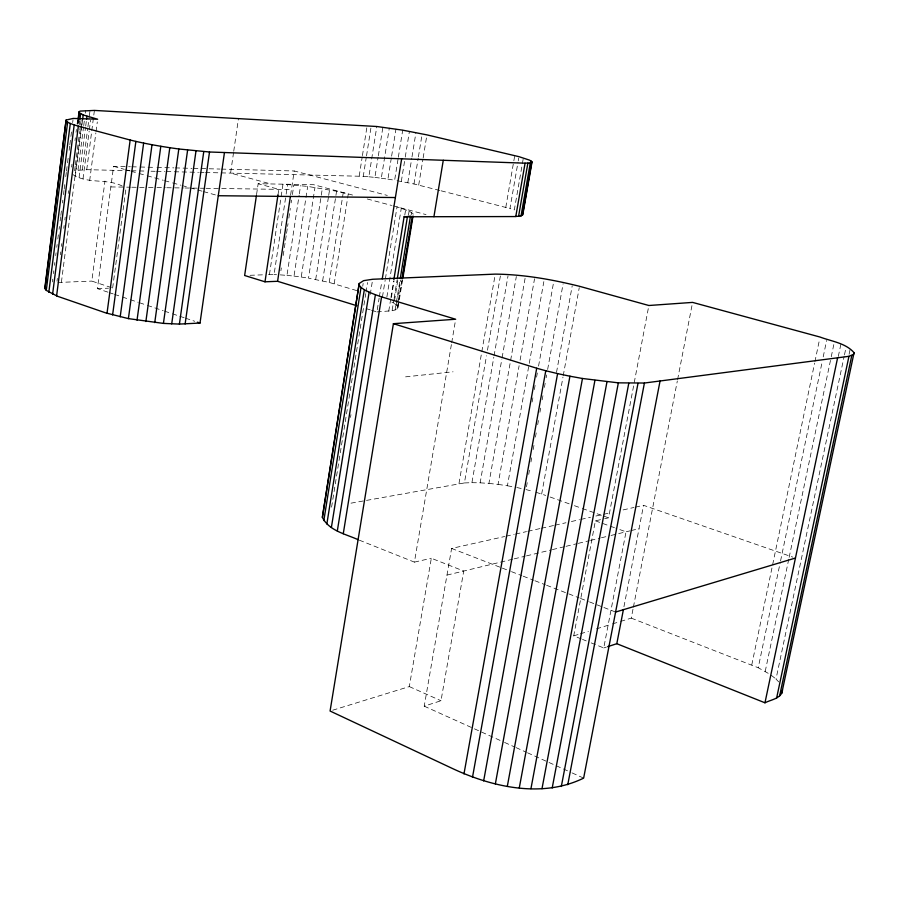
<?xml version="1.0" encoding="UTF-8"?>
<svg xmlns="http://www.w3.org/2000/svg" width="899" height="899" viewBox="0 0 899 899"><rect width="100%" height="100%" fill="white"/><g stroke="black" fill="none" stroke-linecap="round" stroke-linejoin="round"><path stroke-width="0.67" stroke-dasharray="4.5 3.37" d="M52.367 281.915L52.726 279.151M53.423 273.611L53.783 270.835M54.491 265.295L54.839 262.519M55.727 255.597L56.075 252.821M56.783 247.281L57.131 244.517M57.839 238.965L58.368 234.819M59.076 229.267L59.424 226.503M60.132 220.963L60.66 216.805M60.84 215.423L61.728 208.489M62.436 202.949L62.784 200.174M63.492 194.633L64.02 190.476M64.2 189.093L65.076 182.171M65.784 176.62L66.312 172.462M66.492 171.08L67.369 164.157M67.549 162.764L68.436 155.842M69.133 150.302L69.672 146.144M69.841 144.761L70.729 137.828M70.909 136.446L71.605 130.906M72.673 122.59L73.021 119.814M57.008 281.185L57.367 278.398M60.39 254.732L60.739 251.956M61.458 246.382L61.806 243.607M63.773 228.29L64.121 225.514M64.84 219.94L65.189 217.153M68.223 193.499L68.571 190.712M71.605 167.057L71.954 164.27M74.988 140.604L75.336 137.828M76.055 132.254L76.404 129.478M77.123 123.905L77.651 119.736M77.483 124.152L78.011 120.039M77.82 123.702L78.348 119.567M78.539 123.41L78.887 120.68M79.191 124.804L79.73 120.657M75.19 166.349L74.651 170.529L87.675 169.686L124.489 170.585M75.37 164.955L79.651 131.524M79.831 130.13L80.371 125.95M80.55 124.556L81.09 120.376M61.413 282.196L81.011 129.557M81.191 128.164L82.259 119.837M122.174 185.992C107.239 178.508 90.057 183.812 75.37 176.002L81.787 126.051M81.966 124.669L82.494 120.5M77.999 170.023L83.54 127.006M83.719 125.613L84.427 120.061M85.315 113.128L85.675 110.352M79.078 177.53L85.529 127.422M85.708 126.029L86.607 119.073M82.382 169.742L87.731 128.265M87.911 126.883L89.158 117.207M89.338 115.825L90.046 110.296M83.011 178.845L89.181 131.108M89.361 129.748L90.597 120.196M86.731 169.697L94.406 110.42M89.653 180.766L95.867 132.906M96.047 131.535L97.294 121.961M111.341 287.579L91.81 281.084L104.969 181.036M107.936 292.164L97.418 288.635L113.577 166.315L130.389 166.753M112.645 288.017L126.141 187.138L130.344 187.206M233.549 152.594L230.594 173.08L270.824 183.958M233.74 151.234L238.471 118.443M256.541 194.69L258.148 183.733L313.695 184.711L353.689 195.353M277.982 194.869L278.814 189.352L258.148 183.733M269.442 274.588L280.938 197.87M281.14 196.499L282.983 184.171L307.672 186.408L336.574 191.251L348.261 193.914L347.621 198.061M268.43 274.588L274.049 274.611L285.938 195.499M286.152 194.117L287.613 184.396M290.602 195.004L294.231 170.967L387.3 195.42M280.904 270.723L281.32 267.958M283.196 255.496L285.286 241.64M285.5 240.258L286.332 234.718M286.545 233.335L287.377 227.795M287.59 226.413L288.006 223.649M288.837 218.109L290.31 208.411M291.141 202.871L291.557 200.106M292.4 194.566L293.861 184.879M280.274 274.88L286.972 275.375L299.12 195.218M299.333 193.836L300.592 185.554M286.972 275.375L294.007 276.105L307.672 186.408M294.007 276.105L301.232 277.038L314.953 187.43M356.768 290.602L329.214 282.432L308.514 278.162L322.303 188.588M315.695 279.454L328.483 196.757M328.697 195.386L329.551 189.869M322.64 280.893L335.72 196.769M335.934 195.386L336.574 191.251M329.214 282.432L343.227 192.689M334.192 283.769L347.396 199.443M359.195 176.114L362.207 157.01M362.421 155.639L367.152 125.613M205.455 172.496L363.275 176.328L366.286 157.269M366.511 155.898L371.242 125.939M363.275 176.328L368.848 176.788L376.816 126.501M368.848 176.788L374.894 177.418L378.131 157.067M378.355 155.718L382.884 127.22M362.735 286.197L363.174 283.432M374.894 177.418L381.3 178.216L389.312 128.085M331.585 507.16L365.781 293.602M366.005 292.22L367.556 282.511M381.3 178.216L387.918 179.159L391.402 157.505M391.616 156.145L395.965 129.074M350.498 417.417L350.947 414.653M370.253 294.456L372.467 280.634M439.78 190.476L413.978 183.98L394.639 180.227L398.133 158.584M398.347 157.224L402.707 130.164M371.534 310.267L376.906 311.919L379.131 298.142M379.356 296.76L381.805 281.601M382.457 296.928L385.154 280.308M385.379 278.915L397.032 206.894L409.112 211.074L412.956 213.591L413.248 214.636M401.314 181.407L405.033 158.404M405.258 157.044L409.416 131.333M386.873 297.018L401.302 208.152M407.798 182.666L411.764 158.291M411.989 156.932L415.945 132.569M388.739 311.178L390.739 298.861M390.964 297.49L393.638 281.072M391.38 297.389L394.054 280.938M404.775 215.131L405.663 209.647M376.906 311.919L392.076 310.739L393.886 299.67M394.11 298.277L397.043 280.286M392.076 310.739L395.133 309.964L398.01 307.761L397.774 306.379L394.077 303.21L397.897 279.836M408.449 215.198L409.112 211.074M413.978 183.98L418.192 158.224M418.406 156.864L422.17 133.827M395.133 309.964L400.1 279.611M396.459 304.851L400.516 280.016M411.113 215.153L411.573 212.4M397.122 308.964L401.842 280.095M397.774 306.379L398.684 300.839M398.909 299.446L402.078 280.061M398.01 307.761L399.122 300.907M399.347 299.536L402.494 280.364M418.698 185.082L422.923 159.303M423.148 157.943L426.924 134.872M359.342 540.175L414.417 562.122L451.467 344.092M451.691 342.71L455.209 322.011M332.72 710.21L409.303 686.589L431.329 558.257L463.738 571.045L440.993 700.737L424.216 706.176L451.613 548.435L504.699 536.512M505.789 207.343L514.745 155.594M458.973 483.516L495.012 275.499M523.128 159.303L514.318 209.917L509.958 208.523L518.015 162.135M518.251 160.764L518.723 158.044M351.026 503.159L464.412 482.943L486.528 355.734M487.483 350.205L500.462 275.532M464.412 482.943L471.919 482.673L493.821 357.218M494.057 355.847L508.025 275.881M471.919 482.673L480.145 482.83L501.856 359.061M502.103 357.69L516.329 276.544M480.145 482.83L488.921 483.415L525.23 277.521M488.921 483.415L498.068 484.392L519.116 365.702M520.105 360.184L534.545 278.757M498.068 484.392L507.418 485.775L543.839 281.623M532.129 401.977L532.871 397.83M534.354 389.559L535.096 385.413M536.579 377.142L537.321 373.006M538.557 366.107L553.66 281.949M526.477 486.808L527.219 482.662M528.713 474.38L529.466 470.233M530.961 461.951L531.702 457.805M533.208 449.522L533.95 445.387M535.444 437.105L536.197 432.958M537.692 424.676L538.434 420.53M539.928 412.248L540.681 408.112M542.176 399.819L542.917 395.684M544.412 387.402L545.165 383.255M546.154 377.737L546.659 374.973M547.648 369.444L563.1 283.848M556.503 372.422L572.202 285.893M541.67 494.034L562.976 377.097M563.223 375.726L579.259 287.669M581.226 638.886L573.731 635.863L595.396 520.836L603.296 519.038M604.622 518.734L608.567 517.835L648.864 305.503M591.239 642.909L603.746 647.943L626.03 531.815L615.815 528.151M623.951 606.724L643.549 505.317L792.806 557.122M620.557 621.423L631.255 618.119L633.132 608.466M633.402 607.095L677.318 380.985M677.588 379.603L692.05 305.154M751.778 664.867L814.618 363.106M814.91 361.735L819.472 339.788M768.196 673.317L758.228 667.743L780.265 562.302M780.557 560.931L822.057 362.376M823.203 356.892L826.631 340.463M765.218 671.418L788.861 558.729M789.153 557.358L830.968 358.094M831.249 356.723L834.429 341.609M838.306 356.454L840.913 344.092M778.669 681.891L776.006 679.048L844.206 356.105M844.498 354.734L845.948 347.868M849.106 354.24L850.263 348.756M603.746 647.943L606.353 647.089M573.731 635.863L579.08 634.222M580.417 633.806L588.44 631.334M596.475 628.851L611.185 624.311M612.522 623.895L619.22 621.838M446.983 575.09L512.835 559.178M514.194 558.852L525.106 556.211M526.477 555.885L551.02 549.952M552.391 549.615L564.662 546.648M566.022 546.322L576.933 543.681M578.293 543.356L589.205 540.715M590.576 540.389L600.116 538.074M601.476 537.748L609.668 535.77M611.028 535.444L629.929 530.871M631.233 530.556L639.032 528.668M414.417 562.122L431.329 558.257M506.058 536.197L514.228 534.366M515.588 534.062L526.477 531.612M527.837 531.309L540.097 528.556M541.456 528.252L553.705 525.499M555.065 525.196L565.954 522.746M571.404 521.521L579.563 519.689M580.934 519.386L590.463 517.251M595.902 516.026L610.882 512.655M623.131 509.913L634.02 507.463M635.379 507.16L643.549 505.317M405.606 376.85L453.051 371.804M57.974 282.477L91.81 281.084M97.418 288.635L108.498 288.186M250.034 275.296L263.542 274.802M110.858 186.925L124.747 187.116M131.737 187.217L147.144 187.442M148.549 187.464L155.549 187.565M156.954 187.588L165.36 187.711M166.753 187.734L183.565 187.97M184.969 187.992L198.971 188.194M200.376 188.217L204.579 188.273M205.972 188.296L291.433 189.532M125.882 170.619L130.074 170.72M131.468 170.754L145.424 171.08M151.01 171.215L155.201 171.304M156.595 171.338L164.978 171.54M166.371 171.574L198.477 172.327M199.881 172.361L204.062 172.462M131.782 166.787L138.783 166.967M140.188 167L155.594 167.405M156.988 167.439L173.799 167.866M175.193 167.899L192.004 168.338M193.397 168.371L220.008 169.057M221.412 169.091L294.231 170.967M274.049 274.611L276.544 274.712M301.232 277.038L308.514 278.162M387.918 179.159L394.639 180.227M507.418 485.775L514.104 487.011M516.779 487.505L522.038 488.685M441.128 190.813L509.958 208.523M367.23 198.96L391.616 205.444M392.975 205.804L426.014 214.603M525.982 489.562L533.568 491.573M113.577 166.315L124.32 169.338M125.658 169.709L129.692 170.844M131.029 171.215L137.738 173.102M139.075 173.485L145.795 175.372M147.133 175.743L163.236 180.272M164.584 180.643L171.293 182.531M172.63 182.913L180.688 185.172M182.025 185.542L188.734 187.43M190.082 187.812L202.151 191.206M203.5 191.577L216.917 195.353M366.174 308.604L370.197 309.852M535.973 492.27L545.704 495.428M109.251 292.602L113.195 293.928M114.51 294.366L121.095 296.58M122.41 297.018L128.984 299.221M130.299 299.67L138.188 302.311M139.502 302.749L146.088 304.963M147.402 305.402L163.18 310.694M164.495 311.133L171.068 313.335M172.394 313.785L184.228 317.752M185.542 318.19L194.746 321.28M569.179 503.822L546.974 495.888M574.427 505.688L580.99 508.025M582.305 508.497L602.004 515.498M603.319 515.97L608.567 517.835M595.396 520.836L614.545 527.702M451.613 548.435L501.069 567.617M502.372 568.123L510.183 571.146M511.475 571.652L521.892 575.686M523.196 576.192L533.601 580.237M534.905 580.743L545.322 584.777M546.614 585.283L567.438 593.362M568.741 593.868L579.158 597.902M580.462 598.408L588.261 601.442M589.564 601.937L602.577 606.994M603.881 607.499L615.601 612.039M631.255 618.119L758.228 667.743M582.485 639.391L586.238 640.897M409.303 686.589L440.993 700.737M424.216 706.176L503.294 741.855M504.564 742.428L514.767 747.035M516.048 747.608L526.252 752.216M527.522 752.789L570.887 772.353M572.157 772.938L583.642 778.118M391.829 302.075L394.077 303.21M72.819 174.586L75.37 176.002M771.185 675.216L776.006 679.048"/><path stroke-width="1.35" d="M358.06 539.658C345.564 534.006 328.899 530.725 322.359 517.341L359.207 283.488L363.612 280.657L372.692 279.263L495.248 274.116C523.701 274.442 551.952 279.465 579.518 286.298L648.864 305.503L692.59 302.401L820.045 337.046C831.463 341.339 845.79 343.047 854.05 352.7L781.793 693.151C778.253 699.141 770.679 699.849 764.97 702.793L616.804 643.706L607.668 646.673M393.863 279.701L404.101 216.771L515.161 216.558L521.015 215.951L522.813 214.546L532.028 161.887L529.635 160.168L518.959 156.673L426.924 134.872L402.707 130.164L376.816 126.501L94.406 110.42L80.112 111.105L79.056 111.802L79.224 112.678L83.214 114.948L97.643 119.23L73.201 118.432L66.099 120.061L44.95 286.972L44.984 288.601L46.276 290.388L57.491 296.265L105.801 312.919L128.4 318.617L163.427 323.404L179.407 324.089L200.016 323.044L224.458 152.538M44.984 288.601L66.099 120.061M46.276 290.388L67.627 122.163L66.223 121.017M48.827 292.287L70.302 123.466L67.627 122.163M52.591 294.265L74.201 124.894L70.302 123.466M78.179 118.657L79.056 111.802M78.348 119.567L79.224 112.678M56.603 295.906L78.348 126.152L74.201 124.894M79.91 119.275L80.618 113.735M82.674 119.118L83.214 114.948M86.607 119.073L86.967 116.286M107.015 313.279L130.153 140.03L78.348 126.152M112.6 314.931L135.873 141.413L130.153 140.03M120.196 316.853L143.638 143.087L135.873 141.413M128.4 318.617L152.01 144.728L143.638 143.087M137.03 320.179L160.809 146.279L152.01 144.728M145.874 321.527L169.81 147.706L160.809 146.279M154.752 322.606L178.811 148.987L209.512 151.998L525.072 163.18L530.286 162.933L532.028 161.887M163.427 323.404L187.61 150.088M171.709 323.898L195.982 150.987M179.407 324.089L203.758 151.65M185.127 323.977L209.512 151.998M256.339 196.061L244.64 275.499L264.991 281.803L277.589 281.297L356.779 305.716M264.991 281.803L277.982 194.869M277.589 281.297L290.399 196.375M322.359 517.341L359.207 283.488M323.831 520.588L361.027 287.433L359.319 285.343M326.854 523.993L364.32 289.736L361.027 287.433M331.383 527.477L369.129 292.186L364.32 289.736M337.316 530.972L375.389 294.737L369.129 292.186M382.255 278.847L401.651 158.808M343.261 533.759L381.592 296.872L375.389 294.737M397.279 278.904L407.438 216.592L410.472 216.153L400.325 278.24M381.592 296.872L455.681 319.246L393.402 323.685L330.079 711.03L452.826 768.679C492.641 787.266 542.378 798.346 583.642 778.118L660.057 380.985M402.067 278.724L412.192 216.873M402.314 278.679L402.763 275.914M403.213 273.139L403.673 270.374M404.123 267.599L404.572 264.834M405.033 262.058L405.483 259.294M405.932 256.518L406.393 253.754M406.842 250.978L407.292 248.214M407.753 245.438L408.202 242.674M408.652 239.909L409.112 237.134M409.562 234.369L410.011 231.594M410.472 228.829L410.922 226.054M411.371 223.289L411.832 220.513M402.932 277.634L413.023 216.007M433.925 216.704L443.274 160.28M515.779 216.524L525.072 163.18M518.577 216.367L527.87 163.157M521.015 215.951L530.286 162.933M530.86 163.865L531.343 161.101M522.443 215.344L531.68 162.505M463.974 773.927L536.703 368.23L393.402 323.685M472.492 777.298L545.772 370.748L536.703 368.23M483.651 780.894L557.594 373.613L545.772 370.748M495.36 783.883L569.932 376.209L557.594 373.613M507.339 786.22L582.473 378.49L618.343 382.85L644.414 383.03L848.959 356.319L853.679 354.285L854.05 352.7M519.296 787.816L594.924 380.378M530.949 788.659L606.971 381.839M541.996 788.704L618.343 382.85M552.2 787.985L628.761 383.367M561.324 786.501L637.987 383.401M567.763 784.703L644.414 383.03M616.804 643.706L623.423 609.466M764.97 702.793L837.61 357.802M776.646 697.95L848.959 356.319M779.613 695.972L851.769 355.554M781.793 693.151L782.501 689.971M615.601 612.039L795.458 558.032M404.101 216.771L407.438 216.592M218.266 195.724L395.391 197.544M169.81 147.706L178.811 148.987M569.932 376.209L582.473 378.49M197.375 322.168L200.016 323.044"/></g></svg>
